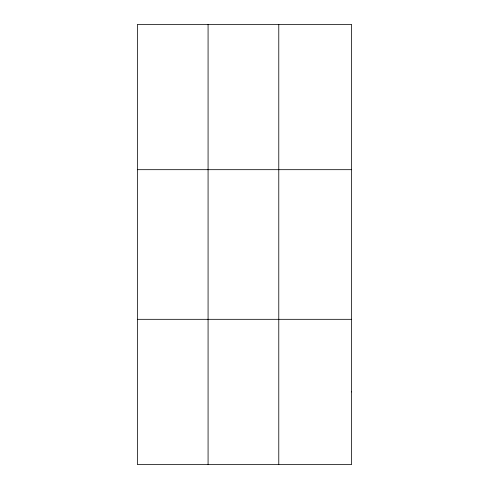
<?xml version="1.0" encoding="UTF-8"?>
<svg xmlns="http://www.w3.org/2000/svg" width="489" height="489" viewBox="0 0 489 489"><rect width="100%" height="100%" fill="white"/><g stroke="black" fill="none" stroke-linecap="round" stroke-linejoin="round"><path stroke-width="0.73" d="M208.076 24.45L208.076 464.55M278.779 24.45L278.779 464.55M137.372 169.683L351.628 169.683M137.372 319.317L351.628 319.317M351.628 391.933L351.628 464.55L137.372 464.55L137.372 24.45L351.628 24.45L351.628 391.933"/></g></svg>
